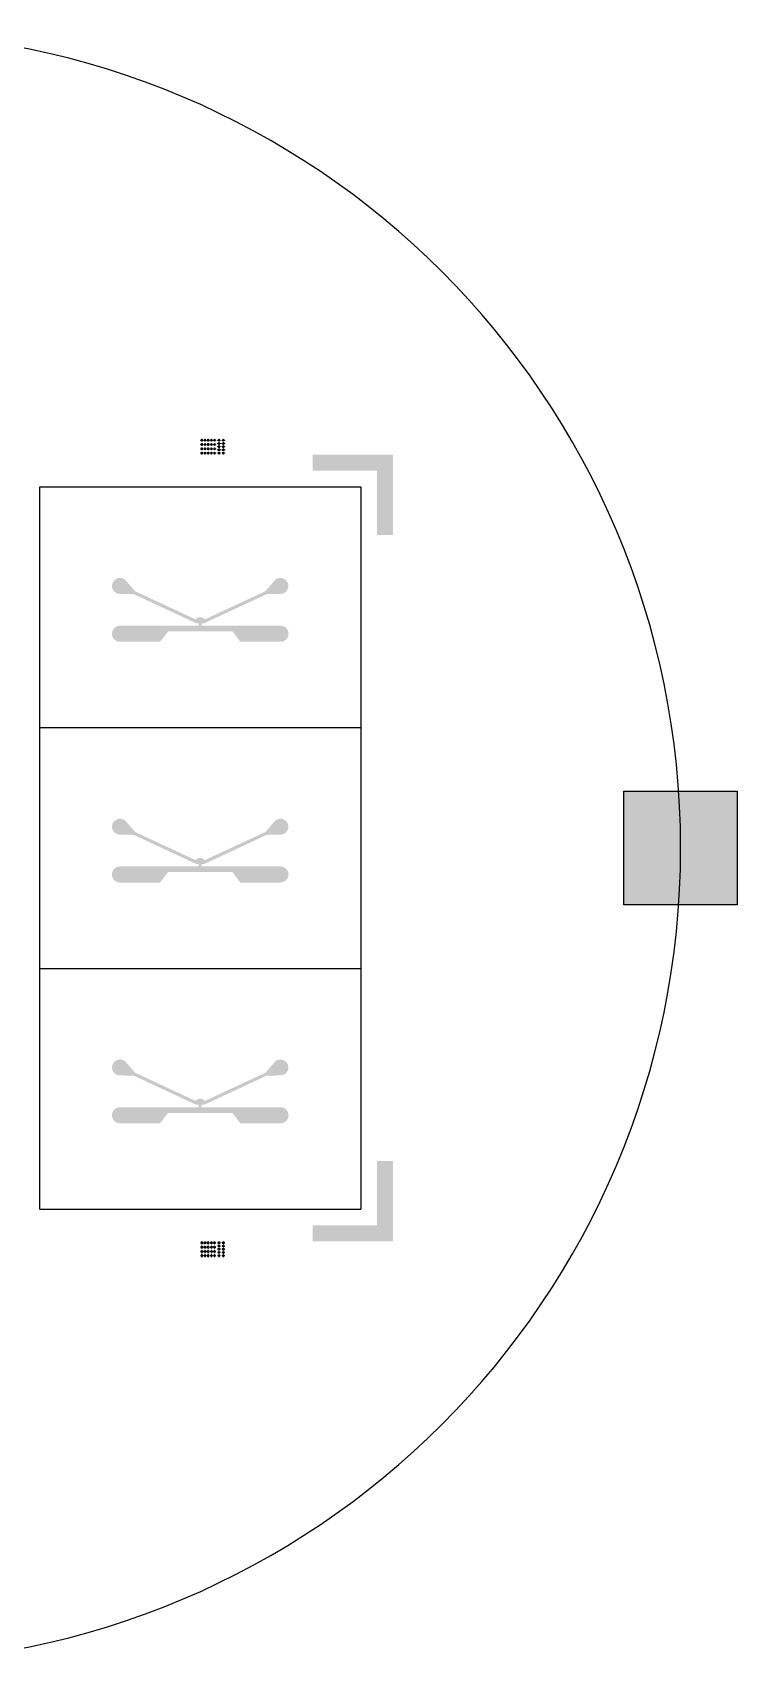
# Model space of a CAD drawing. Extents: x -163 to -54, y -239 to -137.
# Drawn here: x -98 to -54.1, y -239.1 to -137.5 of the extents above; entities that cross this region are included whole.
import ezdxf

# ---------------------------------------------------------------- set-up
doc = ezdxf.new("R2010")
doc.units = 0
doc.header["$MEASUREMENT"] = 0

msp = doc.modelspace()

# ---------------------------------------------------------------- hatches: boundary and pattern name
h = msp.add_hatch(color=256)
h.dxf.hatch_style = 1
h.paths.add_polyline_path([(-87.42, -163.64), (-87.37, -163.64), (-87.37, -163.67), (-87.42, -163.67), (-87.42, -163.72), (-87.45, -163.72), (-87.45, -163.67), (-87.46, -163.67), (-87.5, -163.67), (-87.5, -163.64), (-87.45, -163.64), (-87.45, -163.59), (-87.42, -163.59)])
h.paths.add_polyline_path([(-87.42, -163.38), (-87.37, -163.38), (-87.37, -163.41), (-87.42, -163.41), (-87.42, -163.46), (-87.45, -163.46), (-87.45, -163.41), (-87.46, -163.41), (-87.5, -163.41), (-87.5, -163.38), (-87.45, -163.38), (-87.45, -163.33), (-87.42, -163.33)])
h.paths.add_polyline_path([(-87.42, -163.11), (-87.37, -163.11), (-87.37, -163.14), (-87.42, -163.14), (-87.42, -163.19), (-87.45, -163.19), (-87.45, -163.14), (-87.46, -163.14), (-87.5, -163.14), (-87.5, -163.11), (-87.45, -163.11), (-87.45, -163.06), (-87.42, -163.06)])
h.paths.add_polyline_path([(-87.42, -162.84), (-87.37, -162.84), (-87.37, -162.87), (-87.42, -162.87), (-87.42, -162.92), (-87.45, -162.92), (-87.45, -162.87), (-87.46, -162.87), (-87.5, -162.87), (-87.5, -162.84), (-87.45, -162.84), (-87.45, -162.79), (-87.42, -162.79)])
h = msp.add_hatch(color=256)
h.dxf.hatch_style = 1
h.paths.add_polyline_path([(-86.11, -162.84), (-86.11, -162.79), (-86.08, -162.79), (-86.08, -162.84), (-86.03, -162.84), (-86.03, -162.87), (-86.08, -162.87), (-86.08, -162.88), (-86.08, -162.92), (-86.11, -162.92), (-86.11, -162.87), (-86.16, -162.87), (-86.16, -162.84)])
h.paths.add_polyline_path([(-86.11, -163.04), (-86.11, -162.99), (-86.08, -162.99), (-86.08, -163.04), (-86.03, -163.04), (-86.03, -163.07), (-86.08, -163.07), (-86.08, -163.08), (-86.08, -163.12), (-86.11, -163.12), (-86.11, -163.07), (-86.16, -163.07), (-86.16, -163.04)])
h.paths.add_polyline_path([(-86.11, -163.24), (-86.11, -163.19), (-86.08, -163.19), (-86.08, -163.24), (-86.03, -163.24), (-86.03, -163.27), (-86.08, -163.27), (-86.08, -163.28), (-86.08, -163.32), (-86.11, -163.32), (-86.11, -163.27), (-86.16, -163.27), (-86.16, -163.24)])
h.paths.add_polyline_path([(-86.11, -163.44), (-86.11, -163.39), (-86.08, -163.39), (-86.08, -163.44), (-86.03, -163.44), (-86.03, -163.47), (-86.08, -163.47), (-86.08, -163.48), (-86.08, -163.52), (-86.11, -163.52), (-86.11, -163.47), (-86.16, -163.47), (-86.16, -163.44)])
h.paths.add_polyline_path([(-86.11, -163.64), (-86.11, -163.59), (-86.08, -163.59), (-86.08, -163.64), (-86.03, -163.64), (-86.03, -163.67), (-86.08, -163.67), (-86.08, -163.68), (-86.08, -163.72), (-86.11, -163.72), (-86.11, -163.67), (-86.16, -163.67), (-86.16, -163.64)])
h.paths.add_polyline_path([(-86.38, -163.64), (-86.38, -163.59), (-86.35, -163.59), (-86.35, -163.64), (-86.3, -163.64), (-86.3, -163.67), (-86.35, -163.67), (-86.35, -163.68), (-86.35, -163.72), (-86.38, -163.72), (-86.38, -163.67), (-86.43, -163.67), (-86.43, -163.64)])
h.paths.add_polyline_path([(-86.38, -163.44), (-86.38, -163.39), (-86.35, -163.39), (-86.35, -163.44), (-86.3, -163.44), (-86.3, -163.47), (-86.35, -163.47), (-86.35, -163.48), (-86.35, -163.52), (-86.38, -163.52), (-86.38, -163.47), (-86.43, -163.47), (-86.43, -163.44)])
h.paths.add_polyline_path([(-86.38, -163.24), (-86.38, -163.19), (-86.35, -163.19), (-86.35, -163.24), (-86.3, -163.24), (-86.3, -163.27), (-86.35, -163.27), (-86.35, -163.28), (-86.35, -163.32), (-86.38, -163.32), (-86.38, -163.27), (-86.43, -163.27), (-86.43, -163.24)])
h.paths.add_polyline_path([(-86.38, -163.04), (-86.38, -162.99), (-86.35, -162.99), (-86.35, -163.04), (-86.3, -163.04), (-86.3, -163.07), (-86.35, -163.07), (-86.35, -163.08), (-86.35, -163.12), (-86.38, -163.12), (-86.38, -163.07), (-86.43, -163.07), (-86.43, -163.04)])
h.paths.add_polyline_path([(-86.38, -162.84), (-86.38, -162.79), (-86.35, -162.79), (-86.35, -162.84), (-86.3, -162.84), (-86.3, -162.87), (-86.35, -162.87), (-86.35, -162.88), (-86.35, -162.92), (-86.38, -162.92), (-86.38, -162.87), (-86.43, -162.87), (-86.43, -162.84)])
h.paths.add_polyline_path([(-86.62, -162.84), (-86.57, -162.84), (-86.57, -162.87), (-86.62, -162.87), (-86.62, -162.92), (-86.65, -162.92), (-86.65, -162.87), (-86.66, -162.87), (-86.7, -162.87), (-86.7, -162.84), (-86.65, -162.84), (-86.65, -162.79), (-86.62, -162.79)])
h.paths.add_polyline_path([(-86.62, -163.11), (-86.57, -163.11), (-86.57, -163.14), (-86.62, -163.14), (-86.62, -163.19), (-86.65, -163.19), (-86.65, -163.14), (-86.66, -163.14), (-86.7, -163.14), (-86.7, -163.11), (-86.65, -163.11), (-86.65, -163.06), (-86.62, -163.06)])
h.paths.add_polyline_path([(-86.62, -163.38), (-86.57, -163.38), (-86.57, -163.41), (-86.62, -163.41), (-86.62, -163.46), (-86.65, -163.46), (-86.65, -163.41), (-86.66, -163.41), (-86.7, -163.41), (-86.7, -163.38), (-86.65, -163.38), (-86.65, -163.33), (-86.62, -163.33)])
h.paths.add_polyline_path([(-86.62, -163.64), (-86.57, -163.64), (-86.57, -163.67), (-86.62, -163.67), (-86.62, -163.72), (-86.65, -163.72), (-86.65, -163.67), (-86.66, -163.67), (-86.7, -163.67), (-86.7, -163.64), (-86.65, -163.64), (-86.65, -163.59), (-86.62, -163.59)])
h.paths.add_polyline_path([(-86.82, -163.64), (-86.77, -163.64), (-86.77, -163.67), (-86.82, -163.67), (-86.82, -163.72), (-86.85, -163.72), (-86.85, -163.67), (-86.86, -163.67), (-86.9, -163.67), (-86.9, -163.64), (-86.85, -163.64), (-86.85, -163.59), (-86.82, -163.59)])
h.paths.add_polyline_path([(-86.82, -163.38), (-86.77, -163.38), (-86.77, -163.41), (-86.82, -163.41), (-86.82, -163.46), (-86.85, -163.46), (-86.85, -163.41), (-86.86, -163.41), (-86.9, -163.41), (-86.9, -163.38), (-86.85, -163.38), (-86.85, -163.33), (-86.82, -163.33)])
h.paths.add_polyline_path([(-86.82, -163.11), (-86.77, -163.11), (-86.77, -163.14), (-86.82, -163.14), (-86.82, -163.19), (-86.85, -163.19), (-86.85, -163.14), (-86.86, -163.14), (-86.9, -163.14), (-86.9, -163.11), (-86.85, -163.11), (-86.85, -163.06), (-86.82, -163.06)])
h.paths.add_polyline_path([(-86.82, -162.84), (-86.77, -162.84), (-86.77, -162.87), (-86.82, -162.87), (-86.82, -162.92), (-86.85, -162.92), (-86.85, -162.87), (-86.86, -162.87), (-86.9, -162.87), (-86.9, -162.84), (-86.85, -162.84), (-86.85, -162.79), (-86.82, -162.79)])
h.paths.add_polyline_path([(-87.02, -162.84), (-86.97, -162.84), (-86.97, -162.87), (-87.02, -162.87), (-87.02, -162.92), (-87.05, -162.92), (-87.05, -162.87), (-87.06, -162.87), (-87.1, -162.87), (-87.1, -162.84), (-87.05, -162.84), (-87.05, -162.79), (-87.02, -162.79)])
h.paths.add_polyline_path([(-87.02, -163.11), (-86.97, -163.11), (-86.97, -163.14), (-87.02, -163.14), (-87.02, -163.19), (-87.05, -163.19), (-87.05, -163.14), (-87.06, -163.14), (-87.1, -163.14), (-87.1, -163.11), (-87.05, -163.11), (-87.05, -163.06), (-87.02, -163.06)])
h.paths.add_polyline_path([(-87.02, -163.38), (-86.97, -163.38), (-86.97, -163.41), (-87.02, -163.41), (-87.02, -163.46), (-87.05, -163.46), (-87.05, -163.41), (-87.06, -163.41), (-87.1, -163.41), (-87.1, -163.38), (-87.05, -163.38), (-87.05, -163.33), (-87.02, -163.33)])
h.paths.add_polyline_path([(-87.02, -163.64), (-86.97, -163.64), (-86.97, -163.67), (-87.02, -163.67), (-87.02, -163.72), (-87.05, -163.72), (-87.05, -163.67), (-87.06, -163.67), (-87.1, -163.67), (-87.1, -163.64), (-87.05, -163.64), (-87.05, -163.59), (-87.02, -163.59)])
h.paths.add_polyline_path([(-87.22, -163.64), (-87.17, -163.64), (-87.17, -163.67), (-87.22, -163.67), (-87.22, -163.72), (-87.25, -163.72), (-87.25, -163.67), (-87.26, -163.67), (-87.3, -163.67), (-87.3, -163.64), (-87.25, -163.64), (-87.25, -163.59), (-87.22, -163.59)])
h.paths.add_polyline_path([(-87.22, -163.38), (-87.17, -163.38), (-87.17, -163.41), (-87.22, -163.41), (-87.22, -163.46), (-87.25, -163.46), (-87.25, -163.41), (-87.26, -163.41), (-87.3, -163.41), (-87.3, -163.38), (-87.25, -163.38), (-87.25, -163.33), (-87.22, -163.33)])
h.paths.add_polyline_path([(-87.22, -163.11), (-87.17, -163.11), (-87.17, -163.14), (-87.22, -163.14), (-87.22, -163.19), (-87.25, -163.19), (-87.25, -163.14), (-87.26, -163.14), (-87.3, -163.14), (-87.3, -163.11), (-87.25, -163.11), (-87.25, -163.06), (-87.22, -163.06)])
h.paths.add_polyline_path([(-87.22, -162.84), (-87.17, -162.84), (-87.17, -162.87), (-87.22, -162.87), (-87.22, -162.92), (-87.25, -162.92), (-87.25, -162.87), (-87.26, -162.87), (-87.3, -162.87), (-87.3, -162.84), (-87.25, -162.84), (-87.25, -162.79), (-87.22, -162.79)])
h = msp.add_hatch(color=256)
h.dxf.hatch_style = 1
h.paths.add_polyline_path([(-136.29, -163.76), (-141.29, -163.76), (-141.29, -168.76), (-140.29, -168.76), (-140.29, -164.76), (-136.29, -164.76)])
h.paths.add_polyline_path([(-75.53, -163.76), (-80.53, -163.76), (-80.53, -164.76), (-76.53, -164.76), (-76.53, -168.76), (-75.53, -168.76)])
h.paths.add_polyline_path([(-140.29, -207.76), (-141.29, -207.76), (-141.29, -212.76), (-136.29, -212.76), (-136.29, -211.76), (-140.29, -211.76)])
h.paths.add_polyline_path([(-75.53, -207.76), (-76.53, -207.76), (-76.53, -211.76), (-80.53, -211.76), (-80.53, -212.76), (-75.53, -212.76)])
h = msp.add_hatch(color=256)
h.dxf.hatch_style = 1
h.paths.add_polyline_path([(-131.29, -174.76), (-127.29, -174.76), (-126.79, -175.41), (-124.29, -175.41, 1), (-124.29, -174.41), (-129.2, -174.41), (-129.2, -174.26), (-129.05, -174.26), (-125.15, -172.44), (-124.29, -172.43, 1.551696), (-124.67, -171.61), (-125.23, -172.26), (-129.01, -174.02, 0.506381), (-129.57, -174.02), (-133.35, -172.26), (-133.91, -171.61, 1.551696), (-134.29, -172.43), (-133.43, -172.44), (-129.53, -174.26), (-129.38, -174.26), (-129.38, -174.41), (-134.29, -174.41, 1), (-134.29, -175.41), (-131.79, -175.41)])
h.paths.add_polyline_path([(-110.41, -174.76), (-106.41, -174.76), (-105.91, -175.41), (-103.41, -175.41, 1), (-103.41, -174.41), (-108.32, -174.41), (-108.32, -174.26), (-108.17, -174.26), (-104.27, -172.44), (-103.41, -172.43, 1.551696), (-103.79, -171.61), (-104.35, -172.26), (-108.13, -174.02, 0.506381), (-108.69, -174.02), (-112.47, -172.26), (-113.03, -171.61, 1.551696), (-113.42, -172.43), (-112.56, -172.44), (-108.65, -174.26), (-108.5, -174.26), (-108.5, -174.41), (-113.41, -174.41, 1), (-113.41, -175.41), (-110.91, -175.41)])
h.paths.add_polyline_path([(-89.53, -174.76), (-85.53, -174.76), (-85.03, -175.41), (-82.53, -175.41, 1), (-82.53, -174.41), (-87.44, -174.41), (-87.44, -174.26), (-87.29, -174.26), (-83.39, -172.44), (-82.53, -172.43, 1.551696), (-82.91, -171.61), (-83.47, -172.26), (-87.25, -174.02, 0.506381), (-87.81, -174.02), (-91.59, -172.26), (-92.15, -171.61, 1.551696), (-92.54, -172.43), (-91.68, -172.44), (-87.77, -174.26), (-87.62, -174.26), (-87.62, -174.41), (-92.53, -174.41, 1), (-92.53, -175.41), (-90.03, -175.41)])
h.paths.add_polyline_path([(-133.91, -186.61, 1.551696), (-134.29, -187.43), (-133.43, -187.44), (-129.53, -189.26), (-129.38, -189.26), (-129.38, -189.41), (-134.29, -189.41, 1), (-134.29, -190.41), (-131.79, -190.41), (-131.29, -189.76), (-127.29, -189.76), (-126.79, -190.41), (-124.29, -190.41, 1), (-124.29, -189.41), (-129.2, -189.41), (-129.2, -189.26), (-129.05, -189.26), (-125.15, -187.44), (-124.29, -187.43, 1.551696), (-124.67, -186.61), (-125.23, -187.26), (-129.01, -189.02, 0.506381), (-129.57, -189.02), (-133.35, -187.26)])
h.paths.add_polyline_path([(-103.79, -186.61), (-104.35, -187.26), (-108.13, -189.02, 0.506381), (-108.69, -189.02), (-112.47, -187.26), (-113.03, -186.61, 1.551696), (-113.42, -187.43), (-112.56, -187.44), (-108.65, -189.26), (-108.5, -189.26), (-108.5, -189.41), (-113.41, -189.41, 1), (-113.41, -190.41), (-110.91, -190.41), (-110.41, -189.76), (-106.41, -189.76), (-105.91, -190.41), (-103.41, -190.41, 1), (-103.41, -189.41), (-108.32, -189.41), (-108.32, -189.26), (-108.17, -189.26), (-104.27, -187.44), (-103.41, -187.43, 1.551696)])
h.paths.add_polyline_path([(-124.29, -204.41), (-129.2, -204.41), (-129.2, -204.26), (-129.05, -204.26), (-125.15, -202.44), (-124.29, -202.43, 1.551696), (-124.67, -201.61), (-125.23, -202.26), (-129.01, -204.02, 0.506381), (-129.57, -204.02), (-133.35, -202.26), (-133.91, -201.61, 1.551696), (-134.29, -202.43), (-133.43, -202.44), (-129.53, -204.26), (-129.38, -204.26), (-129.38, -204.41), (-134.29, -204.41, 1), (-134.29, -205.41), (-131.79, -205.41), (-131.29, -204.76), (-127.29, -204.76), (-126.79, -205.41), (-124.29, -205.41, 1)])
h.paths.add_polyline_path([(-110.41, -204.76), (-106.41, -204.76), (-105.91, -205.41), (-103.41, -205.41, 1), (-103.41, -204.41), (-108.32, -204.41), (-108.32, -204.26), (-108.17, -204.26), (-104.27, -202.44), (-103.41, -202.43, 1.551696), (-103.79, -201.61), (-104.35, -202.26), (-108.13, -204.02, 0.506381), (-108.69, -204.02), (-112.47, -202.26), (-113.03, -201.61, 1.551696), (-113.42, -202.43), (-112.56, -202.44), (-108.65, -204.26), (-108.5, -204.26), (-108.5, -204.41), (-113.41, -204.41, 1), (-113.41, -205.41), (-110.91, -205.41)])
h.paths.add_polyline_path([(-92.15, -201.61, 1.551696), (-92.54, -202.43), (-91.68, -202.44), (-87.77, -204.26), (-87.62, -204.26), (-87.62, -204.41), (-92.53, -204.41, 1), (-92.53, -205.41), (-90.03, -205.41), (-89.53, -204.76), (-85.53, -204.76), (-85.03, -205.41), (-82.53, -205.41, 1), (-82.53, -204.41), (-87.44, -204.41), (-87.44, -204.26), (-87.29, -204.26), (-83.39, -202.44), (-82.53, -202.43, 1.551696), (-82.91, -201.61), (-83.47, -202.26), (-87.25, -204.02, 0.506381), (-87.81, -204.02), (-91.59, -202.26)])
h.paths.add_polyline_path([(-82.53, -189.41), (-87.44, -189.41), (-87.44, -189.26), (-87.29, -189.26), (-83.39, -187.44), (-82.53, -187.43, 1.551696), (-82.91, -186.61), (-83.47, -187.26), (-87.25, -189.02, 0.506381), (-87.81, -189.02), (-91.59, -187.26), (-92.15, -186.61, 1.551696), (-92.54, -187.43), (-91.68, -187.44), (-87.77, -189.26), (-87.62, -189.26), (-87.62, -189.41), (-92.53, -189.41, 1), (-92.53, -190.41), (-90.03, -190.41), (-89.53, -189.76), (-85.53, -189.76), (-85.03, -190.41), (-82.53, -190.41, 1)])
h = msp.add_hatch(color=256)
h.dxf.hatch_style = 1
h.paths.add_polyline_path([(-162.75, -184.72), (-155.68, -184.72), (-155.68, -191.79), (-162.75, -191.79)])
h.paths.add_polyline_path([(-61.15, -184.72), (-54.08, -184.72), (-54.08, -191.79), (-61.15, -191.79)])
h = msp.add_hatch(color=256)
h.dxf.hatch_style = 1
h.paths.add_polyline_path([(-87.42, -212.87), (-87.37, -212.87), (-87.37, -212.84), (-87.42, -212.84), (-87.42, -212.79), (-87.45, -212.79), (-87.45, -212.84), (-87.46, -212.84), (-87.5, -212.84), (-87.5, -212.87), (-87.45, -212.87), (-87.45, -212.92), (-87.42, -212.92)])
h.paths.add_polyline_path([(-87.42, -213.14), (-87.37, -213.14), (-87.37, -213.11), (-87.42, -213.11), (-87.42, -213.06), (-87.45, -213.06), (-87.45, -213.11), (-87.46, -213.11), (-87.5, -213.11), (-87.5, -213.14), (-87.45, -213.14), (-87.45, -213.19), (-87.42, -213.19)])
h.paths.add_polyline_path([(-87.42, -213.41), (-87.37, -213.41), (-87.37, -213.38), (-87.42, -213.38), (-87.42, -213.33), (-87.45, -213.33), (-87.45, -213.38), (-87.46, -213.38), (-87.5, -213.38), (-87.5, -213.41), (-87.45, -213.41), (-87.45, -213.46), (-87.42, -213.46)])
h.paths.add_polyline_path([(-87.42, -213.67), (-87.37, -213.67), (-87.37, -213.64), (-87.42, -213.64), (-87.42, -213.59), (-87.45, -213.59), (-87.45, -213.64), (-87.46, -213.64), (-87.5, -213.64), (-87.5, -213.67), (-87.45, -213.67), (-87.45, -213.72), (-87.42, -213.72)])
h = msp.add_hatch(color=256)
h.dxf.hatch_style = 1
h.paths.add_polyline_path([(-86.11, -213.67), (-86.11, -213.72), (-86.08, -213.72), (-86.08, -213.67), (-86.03, -213.67), (-86.03, -213.64), (-86.08, -213.64), (-86.08, -213.63), (-86.08, -213.59), (-86.11, -213.59), (-86.11, -213.64), (-86.16, -213.64), (-86.16, -213.67)])
h.paths.add_polyline_path([(-86.11, -213.47), (-86.11, -213.52), (-86.08, -213.52), (-86.08, -213.47), (-86.03, -213.47), (-86.03, -213.44), (-86.08, -213.44), (-86.08, -213.43), (-86.08, -213.39), (-86.11, -213.39), (-86.11, -213.44), (-86.16, -213.44), (-86.16, -213.47)])
h.paths.add_polyline_path([(-86.11, -213.27), (-86.11, -213.32), (-86.08, -213.32), (-86.08, -213.27), (-86.03, -213.27), (-86.03, -213.24), (-86.08, -213.24), (-86.08, -213.23), (-86.08, -213.19), (-86.11, -213.19), (-86.11, -213.24), (-86.16, -213.24), (-86.16, -213.27)])
h.paths.add_polyline_path([(-86.11, -213.07), (-86.11, -213.12), (-86.08, -213.12), (-86.08, -213.07), (-86.03, -213.07), (-86.03, -213.04), (-86.08, -213.04), (-86.08, -213.03), (-86.08, -212.99), (-86.11, -212.99), (-86.11, -213.04), (-86.16, -213.04), (-86.16, -213.07)])
h.paths.add_polyline_path([(-86.11, -212.87), (-86.11, -212.92), (-86.08, -212.92), (-86.08, -212.87), (-86.03, -212.87), (-86.03, -212.84), (-86.08, -212.84), (-86.08, -212.83), (-86.08, -212.79), (-86.11, -212.79), (-86.11, -212.84), (-86.16, -212.84), (-86.16, -212.87)])
h.paths.add_polyline_path([(-86.38, -212.87), (-86.38, -212.92), (-86.35, -212.92), (-86.35, -212.87), (-86.3, -212.87), (-86.3, -212.84), (-86.35, -212.84), (-86.35, -212.83), (-86.35, -212.79), (-86.38, -212.79), (-86.38, -212.84), (-86.43, -212.84), (-86.43, -212.87)])
h.paths.add_polyline_path([(-86.38, -213.07), (-86.38, -213.12), (-86.35, -213.12), (-86.35, -213.07), (-86.3, -213.07), (-86.3, -213.04), (-86.35, -213.04), (-86.35, -213.03), (-86.35, -212.99), (-86.38, -212.99), (-86.38, -213.04), (-86.43, -213.04), (-86.43, -213.07)])
h.paths.add_polyline_path([(-86.38, -213.27), (-86.38, -213.32), (-86.35, -213.32), (-86.35, -213.27), (-86.3, -213.27), (-86.3, -213.24), (-86.35, -213.24), (-86.35, -213.23), (-86.35, -213.19), (-86.38, -213.19), (-86.38, -213.24), (-86.43, -213.24), (-86.43, -213.27)])
h.paths.add_polyline_path([(-86.38, -213.47), (-86.38, -213.52), (-86.35, -213.52), (-86.35, -213.47), (-86.3, -213.47), (-86.3, -213.44), (-86.35, -213.44), (-86.35, -213.43), (-86.35, -213.39), (-86.38, -213.39), (-86.38, -213.44), (-86.43, -213.44), (-86.43, -213.47)])
h.paths.add_polyline_path([(-86.38, -213.67), (-86.38, -213.72), (-86.35, -213.72), (-86.35, -213.67), (-86.3, -213.67), (-86.3, -213.64), (-86.35, -213.64), (-86.35, -213.63), (-86.35, -213.59), (-86.38, -213.59), (-86.38, -213.64), (-86.43, -213.64), (-86.43, -213.67)])
h.paths.add_polyline_path([(-86.62, -213.67), (-86.57, -213.67), (-86.57, -213.64), (-86.62, -213.64), (-86.62, -213.59), (-86.65, -213.59), (-86.65, -213.64), (-86.66, -213.64), (-86.7, -213.64), (-86.7, -213.67), (-86.65, -213.67), (-86.65, -213.72), (-86.62, -213.72)])
h.paths.add_polyline_path([(-86.62, -213.41), (-86.57, -213.41), (-86.57, -213.38), (-86.62, -213.38), (-86.62, -213.33), (-86.65, -213.33), (-86.65, -213.38), (-86.66, -213.38), (-86.7, -213.38), (-86.7, -213.41), (-86.65, -213.41), (-86.65, -213.46), (-86.62, -213.46)])
h.paths.add_polyline_path([(-86.62, -213.14), (-86.57, -213.14), (-86.57, -213.11), (-86.62, -213.11), (-86.62, -213.06), (-86.65, -213.06), (-86.65, -213.11), (-86.66, -213.11), (-86.7, -213.11), (-86.7, -213.14), (-86.65, -213.14), (-86.65, -213.19), (-86.62, -213.19)])
h.paths.add_polyline_path([(-86.62, -212.87), (-86.57, -212.87), (-86.57, -212.84), (-86.62, -212.84), (-86.62, -212.79), (-86.65, -212.79), (-86.65, -212.84), (-86.66, -212.84), (-86.7, -212.84), (-86.7, -212.87), (-86.65, -212.87), (-86.65, -212.92), (-86.62, -212.92)])
h.paths.add_polyline_path([(-86.82, -212.87), (-86.77, -212.87), (-86.77, -212.84), (-86.82, -212.84), (-86.82, -212.79), (-86.85, -212.79), (-86.85, -212.84), (-86.86, -212.84), (-86.9, -212.84), (-86.9, -212.87), (-86.85, -212.87), (-86.85, -212.92), (-86.82, -212.92)])
h.paths.add_polyline_path([(-86.82, -213.14), (-86.77, -213.14), (-86.77, -213.11), (-86.82, -213.11), (-86.82, -213.06), (-86.85, -213.06), (-86.85, -213.11), (-86.86, -213.11), (-86.9, -213.11), (-86.9, -213.14), (-86.85, -213.14), (-86.85, -213.19), (-86.82, -213.19)])
h.paths.add_polyline_path([(-86.82, -213.41), (-86.77, -213.41), (-86.77, -213.38), (-86.82, -213.38), (-86.82, -213.33), (-86.85, -213.33), (-86.85, -213.38), (-86.86, -213.38), (-86.9, -213.38), (-86.9, -213.41), (-86.85, -213.41), (-86.85, -213.46), (-86.82, -213.46)])
h.paths.add_polyline_path([(-86.82, -213.67), (-86.77, -213.67), (-86.77, -213.64), (-86.82, -213.64), (-86.82, -213.59), (-86.85, -213.59), (-86.85, -213.64), (-86.86, -213.64), (-86.9, -213.64), (-86.9, -213.67), (-86.85, -213.67), (-86.85, -213.72), (-86.82, -213.72)])
h.paths.add_polyline_path([(-87.02, -213.67), (-86.97, -213.67), (-86.97, -213.64), (-87.02, -213.64), (-87.02, -213.59), (-87.05, -213.59), (-87.05, -213.64), (-87.06, -213.64), (-87.1, -213.64), (-87.1, -213.67), (-87.05, -213.67), (-87.05, -213.72), (-87.02, -213.72)])
h.paths.add_polyline_path([(-87.02, -213.41), (-86.97, -213.41), (-86.97, -213.38), (-87.02, -213.38), (-87.02, -213.33), (-87.05, -213.33), (-87.05, -213.38), (-87.06, -213.38), (-87.1, -213.38), (-87.1, -213.41), (-87.05, -213.41), (-87.05, -213.46), (-87.02, -213.46)])
h.paths.add_polyline_path([(-87.02, -213.14), (-86.97, -213.14), (-86.97, -213.11), (-87.02, -213.11), (-87.02, -213.06), (-87.05, -213.06), (-87.05, -213.11), (-87.06, -213.11), (-87.1, -213.11), (-87.1, -213.14), (-87.05, -213.14), (-87.05, -213.19), (-87.02, -213.19)])
h.paths.add_polyline_path([(-87.02, -212.87), (-86.97, -212.87), (-86.97, -212.84), (-87.02, -212.84), (-87.02, -212.79), (-87.05, -212.79), (-87.05, -212.84), (-87.06, -212.84), (-87.1, -212.84), (-87.1, -212.87), (-87.05, -212.87), (-87.05, -212.92), (-87.02, -212.92)])
h.paths.add_polyline_path([(-87.22, -212.87), (-87.17, -212.87), (-87.17, -212.84), (-87.22, -212.84), (-87.22, -212.79), (-87.25, -212.79), (-87.25, -212.84), (-87.26, -212.84), (-87.3, -212.84), (-87.3, -212.87), (-87.25, -212.87), (-87.25, -212.92), (-87.22, -212.92)])
h.paths.add_polyline_path([(-87.22, -213.14), (-87.17, -213.14), (-87.17, -213.11), (-87.22, -213.11), (-87.22, -213.06), (-87.25, -213.06), (-87.25, -213.11), (-87.26, -213.11), (-87.3, -213.11), (-87.3, -213.14), (-87.25, -213.14), (-87.25, -213.19), (-87.22, -213.19)])
h.paths.add_polyline_path([(-87.22, -213.41), (-87.17, -213.41), (-87.17, -213.38), (-87.22, -213.38), (-87.22, -213.33), (-87.25, -213.33), (-87.25, -213.38), (-87.26, -213.38), (-87.3, -213.38), (-87.3, -213.41), (-87.25, -213.41), (-87.25, -213.46), (-87.22, -213.46)])
h.paths.add_polyline_path([(-87.22, -213.67), (-87.17, -213.67), (-87.17, -213.64), (-87.22, -213.64), (-87.22, -213.59), (-87.25, -213.59), (-87.25, -213.64), (-87.26, -213.64), (-87.3, -213.64), (-87.3, -213.67), (-87.25, -213.67), (-87.25, -213.72), (-87.22, -213.72)])

# ---------------------------------------------------------------- linework, layer by layer
for p, q in [((-97.53, -180.76), (-97.53, -165.76)), ((-97.53, -165.76), (-77.53, -165.76)), ((-77.53, -165.76), (-77.53, -180.76)), ((-97.53, -195.76), (-97.53, -180.76)), ((-97.53, -180.76), (-77.53, -180.76)), ((-97.53, -180.76), (-77.53, -180.76)), ((-77.53, -180.76), (-77.53, -195.76)), ((-97.53, -195.76), (-77.53, -195.76)), ((-97.53, -210.76), (-97.53, -195.76)), ((-97.53, -195.76), (-77.53, -195.76)), ((-77.53, -195.76), (-77.53, -210.76)), ((-97.53, -210.76), (-77.53, -210.76))]:
    msp.add_line(p, q)
msp.add_lwpolyline([(-57.61, -188.26, 1), (-159.21, -188.26, 1), (-57.61, -188.26)], format="xyb", close=True)
for points in [[(-87.42, -162.84), (-87.37, -162.84), (-87.37, -162.87), (-87.42, -162.87), (-87.42, -162.92), (-87.45, -162.92), (-87.45, -162.87), (-87.46, -162.87), (-87.5, -162.87), (-87.5, -162.84), (-87.45, -162.84), (-87.45, -162.79), (-87.42, -162.79)], [(-87.42, -163.11), (-87.37, -163.11), (-87.37, -163.14), (-87.42, -163.14), (-87.42, -163.19), (-87.45, -163.19), (-87.45, -163.14), (-87.46, -163.14), (-87.5, -163.14), (-87.5, -163.11), (-87.45, -163.11), (-87.45, -163.06), (-87.42, -163.06)], [(-87.42, -163.38), (-87.37, -163.38), (-87.37, -163.41), (-87.42, -163.41), (-87.42, -163.46), (-87.45, -163.46), (-87.45, -163.41), (-87.46, -163.41), (-87.5, -163.41), (-87.5, -163.38), (-87.45, -163.38), (-87.45, -163.33), (-87.42, -163.33)], [(-87.22, -162.84), (-87.17, -162.84), (-87.17, -162.87), (-87.22, -162.87), (-87.22, -162.92), (-87.25, -162.92), (-87.25, -162.87), (-87.26, -162.87), (-87.3, -162.87), (-87.3, -162.84), (-87.25, -162.84), (-87.25, -162.79), (-87.22, -162.79)], [(-87.22, -163.11), (-87.17, -163.11), (-87.17, -163.14), (-87.22, -163.14), (-87.22, -163.19), (-87.25, -163.19), (-87.25, -163.14), (-87.26, -163.14), (-87.3, -163.14), (-87.3, -163.11), (-87.25, -163.11), (-87.25, -163.06), (-87.22, -163.06)], [(-87.22, -163.38), (-87.17, -163.38), (-87.17, -163.41), (-87.22, -163.41), (-87.22, -163.46), (-87.25, -163.46), (-87.25, -163.41), (-87.26, -163.41), (-87.3, -163.41), (-87.3, -163.38), (-87.25, -163.38), (-87.25, -163.33), (-87.22, -163.33)], [(-87.02, -162.84), (-86.97, -162.84), (-86.97, -162.87), (-87.02, -162.87), (-87.02, -162.92), (-87.05, -162.92), (-87.05, -162.87), (-87.06, -162.87), (-87.1, -162.87), (-87.1, -162.84), (-87.05, -162.84), (-87.05, -162.79), (-87.02, -162.79)], [(-87.02, -163.11), (-86.97, -163.11), (-86.97, -163.14), (-87.02, -163.14), (-87.02, -163.19), (-87.05, -163.19), (-87.05, -163.14), (-87.06, -163.14), (-87.1, -163.14), (-87.1, -163.11), (-87.05, -163.11), (-87.05, -163.06), (-87.02, -163.06)], [(-87.02, -163.38), (-86.97, -163.38), (-86.97, -163.41), (-87.02, -163.41), (-87.02, -163.46), (-87.05, -163.46), (-87.05, -163.41), (-87.06, -163.41), (-87.1, -163.41), (-87.1, -163.38), (-87.05, -163.38), (-87.05, -163.33), (-87.02, -163.33)], [(-86.82, -162.84), (-86.77, -162.84), (-86.77, -162.87), (-86.82, -162.87), (-86.82, -162.92), (-86.85, -162.92), (-86.85, -162.87), (-86.86, -162.87), (-86.9, -162.87), (-86.9, -162.84), (-86.85, -162.84), (-86.85, -162.79), (-86.82, -162.79)], [(-86.82, -163.11), (-86.77, -163.11), (-86.77, -163.14), (-86.82, -163.14), (-86.82, -163.19), (-86.85, -163.19), (-86.85, -163.14), (-86.86, -163.14), (-86.9, -163.14), (-86.9, -163.11), (-86.85, -163.11), (-86.85, -163.06), (-86.82, -163.06)], [(-86.82, -163.38), (-86.77, -163.38), (-86.77, -163.41), (-86.82, -163.41), (-86.82, -163.46), (-86.85, -163.46), (-86.85, -163.41), (-86.86, -163.41), (-86.9, -163.41), (-86.9, -163.38), (-86.85, -163.38), (-86.85, -163.33), (-86.82, -163.33)], [(-86.62, -162.84), (-86.57, -162.84), (-86.57, -162.87), (-86.62, -162.87), (-86.62, -162.92), (-86.65, -162.92), (-86.65, -162.87), (-86.66, -162.87), (-86.7, -162.87), (-86.7, -162.84), (-86.65, -162.84), (-86.65, -162.79), (-86.62, -162.79)], [(-86.62, -163.11), (-86.57, -163.11), (-86.57, -163.14), (-86.62, -163.14), (-86.62, -163.19), (-86.65, -163.19), (-86.65, -163.14), (-86.66, -163.14), (-86.7, -163.14), (-86.7, -163.11), (-86.65, -163.11), (-86.65, -163.06), (-86.62, -163.06)], [(-86.62, -163.38), (-86.57, -163.38), (-86.57, -163.41), (-86.62, -163.41), (-86.62, -163.46), (-86.65, -163.46), (-86.65, -163.41), (-86.66, -163.41), (-86.7, -163.41), (-86.7, -163.38), (-86.65, -163.38), (-86.65, -163.33), (-86.62, -163.33)], [(-86.38, -162.84), (-86.38, -162.79), (-86.35, -162.79), (-86.35, -162.84), (-86.3, -162.84), (-86.3, -162.87), (-86.35, -162.87), (-86.35, -162.88), (-86.35, -162.92), (-86.38, -162.92), (-86.38, -162.87), (-86.43, -162.87), (-86.43, -162.84)], [(-86.38, -163.04), (-86.38, -162.99), (-86.35, -162.99), (-86.35, -163.04), (-86.3, -163.04), (-86.3, -163.07), (-86.35, -163.07), (-86.35, -163.08), (-86.35, -163.12), (-86.38, -163.12), (-86.38, -163.07), (-86.43, -163.07), (-86.43, -163.04)], [(-86.38, -163.24), (-86.38, -163.19), (-86.35, -163.19), (-86.35, -163.24), (-86.3, -163.24), (-86.3, -163.27), (-86.35, -163.27), (-86.35, -163.28), (-86.35, -163.32), (-86.38, -163.32), (-86.38, -163.27), (-86.43, -163.27), (-86.43, -163.24)], [(-86.38, -163.44), (-86.38, -163.39), (-86.35, -163.39), (-86.35, -163.44), (-86.3, -163.44), (-86.3, -163.47), (-86.35, -163.47), (-86.35, -163.48), (-86.35, -163.52), (-86.38, -163.52), (-86.38, -163.47), (-86.43, -163.47), (-86.43, -163.44)], [(-86.11, -162.84), (-86.11, -162.79), (-86.08, -162.79), (-86.08, -162.84), (-86.03, -162.84), (-86.03, -162.87), (-86.08, -162.87), (-86.08, -162.88), (-86.08, -162.92), (-86.11, -162.92), (-86.11, -162.87), (-86.16, -162.87), (-86.16, -162.84)], [(-86.11, -163.04), (-86.11, -162.99), (-86.08, -162.99), (-86.08, -163.04), (-86.03, -163.04), (-86.03, -163.07), (-86.08, -163.07), (-86.08, -163.08), (-86.08, -163.12), (-86.11, -163.12), (-86.11, -163.07), (-86.16, -163.07), (-86.16, -163.04)], [(-86.11, -163.24), (-86.11, -163.19), (-86.08, -163.19), (-86.08, -163.24), (-86.03, -163.24), (-86.03, -163.27), (-86.08, -163.27), (-86.08, -163.28), (-86.08, -163.32), (-86.11, -163.32), (-86.11, -163.27), (-86.16, -163.27), (-86.16, -163.24)], [(-86.11, -163.44), (-86.11, -163.39), (-86.08, -163.39), (-86.08, -163.44), (-86.03, -163.44), (-86.03, -163.47), (-86.08, -163.47), (-86.08, -163.48), (-86.08, -163.52), (-86.11, -163.52), (-86.11, -163.47), (-86.16, -163.47), (-86.16, -163.44)], [(-87.42, -163.64), (-87.37, -163.64), (-87.37, -163.67), (-87.42, -163.67), (-87.42, -163.72), (-87.45, -163.72), (-87.45, -163.67), (-87.46, -163.67), (-87.5, -163.67), (-87.5, -163.64), (-87.45, -163.64), (-87.45, -163.59), (-87.42, -163.59)], [(-87.22, -163.64), (-87.17, -163.64), (-87.17, -163.67), (-87.22, -163.67), (-87.22, -163.72), (-87.25, -163.72), (-87.25, -163.67), (-87.26, -163.67), (-87.3, -163.67), (-87.3, -163.64), (-87.25, -163.64), (-87.25, -163.59), (-87.22, -163.59)], [(-87.02, -163.64), (-86.97, -163.64), (-86.97, -163.67), (-87.02, -163.67), (-87.02, -163.72), (-87.05, -163.72), (-87.05, -163.67), (-87.06, -163.67), (-87.1, -163.67), (-87.1, -163.64), (-87.05, -163.64), (-87.05, -163.59), (-87.02, -163.59)], [(-86.82, -163.64), (-86.77, -163.64), (-86.77, -163.67), (-86.82, -163.67), (-86.82, -163.72), (-86.85, -163.72), (-86.85, -163.67), (-86.86, -163.67), (-86.9, -163.67), (-86.9, -163.64), (-86.85, -163.64), (-86.85, -163.59), (-86.82, -163.59)], [(-86.62, -163.64), (-86.57, -163.64), (-86.57, -163.67), (-86.62, -163.67), (-86.62, -163.72), (-86.65, -163.72), (-86.65, -163.67), (-86.66, -163.67), (-86.7, -163.67), (-86.7, -163.64), (-86.65, -163.64), (-86.65, -163.59), (-86.62, -163.59)], [(-86.38, -163.64), (-86.38, -163.59), (-86.35, -163.59), (-86.35, -163.64), (-86.3, -163.64), (-86.3, -163.67), (-86.35, -163.67), (-86.35, -163.68), (-86.35, -163.72), (-86.38, -163.72), (-86.38, -163.67), (-86.43, -163.67), (-86.43, -163.64)], [(-86.11, -163.64), (-86.11, -163.59), (-86.08, -163.59), (-86.08, -163.64), (-86.03, -163.64), (-86.03, -163.67), (-86.08, -163.67), (-86.08, -163.68), (-86.08, -163.72), (-86.11, -163.72), (-86.11, -163.67), (-86.16, -163.67), (-86.16, -163.64)], [(-61.15, -184.72), (-54.08, -184.72), (-54.08, -191.79), (-61.15, -191.79)], [(-87.42, -212.87), (-87.37, -212.87), (-87.37, -212.84), (-87.42, -212.84), (-87.42, -212.79), (-87.45, -212.79), (-87.45, -212.84), (-87.46, -212.84), (-87.5, -212.84), (-87.5, -212.87), (-87.45, -212.87), (-87.45, -212.92), (-87.42, -212.92)], [(-87.42, -213.14), (-87.37, -213.14), (-87.37, -213.11), (-87.42, -213.11), (-87.42, -213.06), (-87.45, -213.06), (-87.45, -213.11), (-87.46, -213.11), (-87.5, -213.11), (-87.5, -213.14), (-87.45, -213.14), (-87.45, -213.19), (-87.42, -213.19)], [(-87.42, -213.41), (-87.37, -213.41), (-87.37, -213.38), (-87.42, -213.38), (-87.42, -213.33), (-87.45, -213.33), (-87.45, -213.38), (-87.46, -213.38), (-87.5, -213.38), (-87.5, -213.41), (-87.45, -213.41), (-87.45, -213.46), (-87.42, -213.46)], [(-87.22, -212.87), (-87.17, -212.87), (-87.17, -212.84), (-87.22, -212.84), (-87.22, -212.79), (-87.25, -212.79), (-87.25, -212.84), (-87.26, -212.84), (-87.3, -212.84), (-87.3, -212.87), (-87.25, -212.87), (-87.25, -212.92), (-87.22, -212.92)], [(-87.22, -213.14), (-87.17, -213.14), (-87.17, -213.11), (-87.22, -213.11), (-87.22, -213.06), (-87.25, -213.06), (-87.25, -213.11), (-87.26, -213.11), (-87.3, -213.11), (-87.3, -213.14), (-87.25, -213.14), (-87.25, -213.19), (-87.22, -213.19)], [(-87.22, -213.41), (-87.17, -213.41), (-87.17, -213.38), (-87.22, -213.38), (-87.22, -213.33), (-87.25, -213.33), (-87.25, -213.38), (-87.26, -213.38), (-87.3, -213.38), (-87.3, -213.41), (-87.25, -213.41), (-87.25, -213.46), (-87.22, -213.46)], [(-87.02, -212.87), (-86.97, -212.87), (-86.97, -212.84), (-87.02, -212.84), (-87.02, -212.79), (-87.05, -212.79), (-87.05, -212.84), (-87.06, -212.84), (-87.1, -212.84), (-87.1, -212.87), (-87.05, -212.87), (-87.05, -212.92), (-87.02, -212.92)], [(-87.02, -213.14), (-86.97, -213.14), (-86.97, -213.11), (-87.02, -213.11), (-87.02, -213.06), (-87.05, -213.06), (-87.05, -213.11), (-87.06, -213.11), (-87.1, -213.11), (-87.1, -213.14), (-87.05, -213.14), (-87.05, -213.19), (-87.02, -213.19)], [(-87.02, -213.41), (-86.97, -213.41), (-86.97, -213.38), (-87.02, -213.38), (-87.02, -213.33), (-87.05, -213.33), (-87.05, -213.38), (-87.06, -213.38), (-87.1, -213.38), (-87.1, -213.41), (-87.05, -213.41), (-87.05, -213.46), (-87.02, -213.46)], [(-86.82, -212.87), (-86.77, -212.87), (-86.77, -212.84), (-86.82, -212.84), (-86.82, -212.79), (-86.85, -212.79), (-86.85, -212.84), (-86.86, -212.84), (-86.9, -212.84), (-86.9, -212.87), (-86.85, -212.87), (-86.85, -212.92), (-86.82, -212.92)], [(-86.82, -213.14), (-86.77, -213.14), (-86.77, -213.11), (-86.82, -213.11), (-86.82, -213.06), (-86.85, -213.06), (-86.85, -213.11), (-86.86, -213.11), (-86.9, -213.11), (-86.9, -213.14), (-86.85, -213.14), (-86.85, -213.19), (-86.82, -213.19)], [(-86.82, -213.41), (-86.77, -213.41), (-86.77, -213.38), (-86.82, -213.38), (-86.82, -213.33), (-86.85, -213.33), (-86.85, -213.38), (-86.86, -213.38), (-86.9, -213.38), (-86.9, -213.41), (-86.85, -213.41), (-86.85, -213.46), (-86.82, -213.46)], [(-86.62, -212.87), (-86.57, -212.87), (-86.57, -212.84), (-86.62, -212.84), (-86.62, -212.79), (-86.65, -212.79), (-86.65, -212.84), (-86.66, -212.84), (-86.7, -212.84), (-86.7, -212.87), (-86.65, -212.87), (-86.65, -212.92), (-86.62, -212.92)], [(-86.62, -213.14), (-86.57, -213.14), (-86.57, -213.11), (-86.62, -213.11), (-86.62, -213.06), (-86.65, -213.06), (-86.65, -213.11), (-86.66, -213.11), (-86.7, -213.11), (-86.7, -213.14), (-86.65, -213.14), (-86.65, -213.19), (-86.62, -213.19)], [(-86.62, -213.41), (-86.57, -213.41), (-86.57, -213.38), (-86.62, -213.38), (-86.62, -213.33), (-86.65, -213.33), (-86.65, -213.38), (-86.66, -213.38), (-86.7, -213.38), (-86.7, -213.41), (-86.65, -213.41), (-86.65, -213.46), (-86.62, -213.46)], [(-86.38, -212.87), (-86.38, -212.92), (-86.35, -212.92), (-86.35, -212.87), (-86.3, -212.87), (-86.3, -212.84), (-86.35, -212.84), (-86.35, -212.83), (-86.35, -212.79), (-86.38, -212.79), (-86.38, -212.84), (-86.43, -212.84), (-86.43, -212.87)], [(-86.38, -213.07), (-86.38, -213.12), (-86.35, -213.12), (-86.35, -213.07), (-86.3, -213.07), (-86.3, -213.04), (-86.35, -213.04), (-86.35, -213.03), (-86.35, -212.99), (-86.38, -212.99), (-86.38, -213.04), (-86.43, -213.04), (-86.43, -213.07)], [(-86.38, -213.27), (-86.38, -213.32), (-86.35, -213.32), (-86.35, -213.27), (-86.3, -213.27), (-86.3, -213.24), (-86.35, -213.24), (-86.35, -213.23), (-86.35, -213.19), (-86.38, -213.19), (-86.38, -213.24), (-86.43, -213.24), (-86.43, -213.27)], [(-86.11, -212.87), (-86.11, -212.92), (-86.08, -212.92), (-86.08, -212.87), (-86.03, -212.87), (-86.03, -212.84), (-86.08, -212.84), (-86.08, -212.83), (-86.08, -212.79), (-86.11, -212.79), (-86.11, -212.84), (-86.16, -212.84), (-86.16, -212.87)], [(-86.11, -213.07), (-86.11, -213.12), (-86.08, -213.12), (-86.08, -213.07), (-86.03, -213.07), (-86.03, -213.04), (-86.08, -213.04), (-86.08, -213.03), (-86.08, -212.99), (-86.11, -212.99), (-86.11, -213.04), (-86.16, -213.04), (-86.16, -213.07)], [(-86.11, -213.27), (-86.11, -213.32), (-86.08, -213.32), (-86.08, -213.27), (-86.03, -213.27), (-86.03, -213.24), (-86.08, -213.24), (-86.08, -213.23), (-86.08, -213.19), (-86.11, -213.19), (-86.11, -213.24), (-86.16, -213.24), (-86.16, -213.27)], [(-87.42, -213.67), (-87.37, -213.67), (-87.37, -213.64), (-87.42, -213.64), (-87.42, -213.59), (-87.45, -213.59), (-87.45, -213.64), (-87.46, -213.64), (-87.5, -213.64), (-87.5, -213.67), (-87.45, -213.67), (-87.45, -213.72), (-87.42, -213.72)], [(-87.22, -213.67), (-87.17, -213.67), (-87.17, -213.64), (-87.22, -213.64), (-87.22, -213.59), (-87.25, -213.59), (-87.25, -213.64), (-87.26, -213.64), (-87.3, -213.64), (-87.3, -213.67), (-87.25, -213.67), (-87.25, -213.72), (-87.22, -213.72)], [(-87.02, -213.67), (-86.97, -213.67), (-86.97, -213.64), (-87.02, -213.64), (-87.02, -213.59), (-87.05, -213.59), (-87.05, -213.64), (-87.06, -213.64), (-87.1, -213.64), (-87.1, -213.67), (-87.05, -213.67), (-87.05, -213.72), (-87.02, -213.72)], [(-86.82, -213.67), (-86.77, -213.67), (-86.77, -213.64), (-86.82, -213.64), (-86.82, -213.59), (-86.85, -213.59), (-86.85, -213.64), (-86.86, -213.64), (-86.9, -213.64), (-86.9, -213.67), (-86.85, -213.67), (-86.85, -213.72), (-86.82, -213.72)], [(-86.62, -213.67), (-86.57, -213.67), (-86.57, -213.64), (-86.62, -213.64), (-86.62, -213.59), (-86.65, -213.59), (-86.65, -213.64), (-86.66, -213.64), (-86.7, -213.64), (-86.7, -213.67), (-86.65, -213.67), (-86.65, -213.72), (-86.62, -213.72)], [(-86.38, -213.47), (-86.38, -213.52), (-86.35, -213.52), (-86.35, -213.47), (-86.3, -213.47), (-86.3, -213.44), (-86.35, -213.44), (-86.35, -213.43), (-86.35, -213.39), (-86.38, -213.39), (-86.38, -213.44), (-86.43, -213.44), (-86.43, -213.47)], [(-86.38, -213.67), (-86.38, -213.72), (-86.35, -213.72), (-86.35, -213.67), (-86.3, -213.67), (-86.3, -213.64), (-86.35, -213.64), (-86.35, -213.63), (-86.35, -213.59), (-86.38, -213.59), (-86.38, -213.64), (-86.43, -213.64), (-86.43, -213.67)], [(-86.11, -213.47), (-86.11, -213.52), (-86.08, -213.52), (-86.08, -213.47), (-86.03, -213.47), (-86.03, -213.44), (-86.08, -213.44), (-86.08, -213.43), (-86.08, -213.39), (-86.11, -213.39), (-86.11, -213.44), (-86.16, -213.44), (-86.16, -213.47)], [(-86.11, -213.67), (-86.11, -213.72), (-86.08, -213.72), (-86.08, -213.67), (-86.03, -213.67), (-86.03, -213.64), (-86.08, -213.64), (-86.08, -213.63), (-86.08, -213.59), (-86.11, -213.59), (-86.11, -213.64), (-86.16, -213.64), (-86.16, -213.67)]]:
    msp.add_lwpolyline(points, close=True)

doc.saveas('drawing.dxf')
